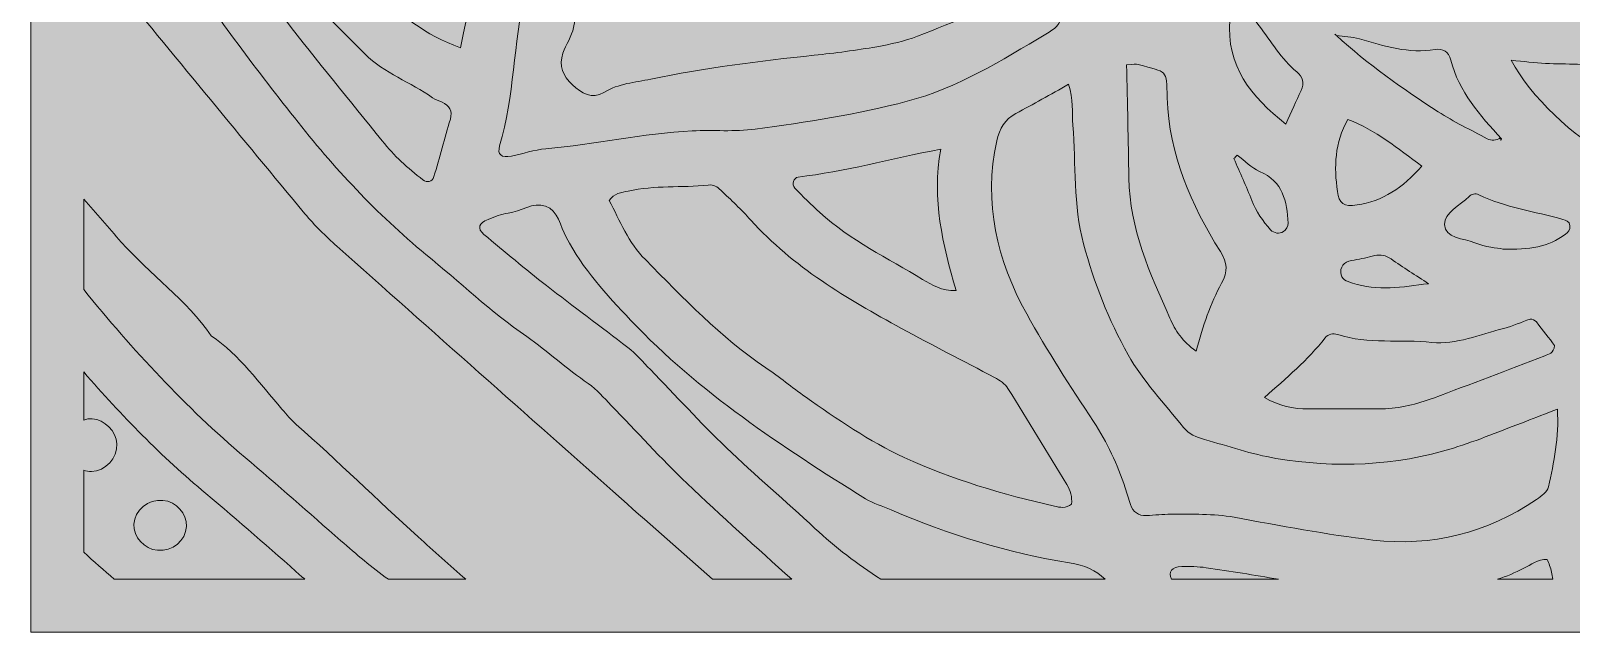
# Model space of a CAD drawing. Extents: x 31 to 2970, y -2969 to -30.
# Drawn here: x 31 to 759, y -2969 to -2685 of the extents above; entities that cross this region are included whole.
import ezdxf

# ---------------------------------------------------------------- set-up
doc = ezdxf.new("R2010")
doc.units = 0
doc.header["$MEASUREMENT"] = 0
doc.layers.add('Layer 1', color=7, linetype='Continuous')

# ---------------------------------------------------------------- blocks, each defined once
blk = doc.blocks.new('block 2')
at = {"layer": 'Layer 1', "true_color": 0xffffff}
h = blk.add_hatch(color=7, dxfattribs=at)
h.dxf.hatch_style = 2
edge = h.paths.add_edge_path()
edge.add_spline(control_points=[(93.59, -2906.76), (86.52, -2906.15), (80.17, -2911.35), (79.79, -2918.06), (79.47, -2923.99), (84.76, -2929.83), (90.93, -2930.36), (98.19, -2930.97), (104.33, -2925.92), (104.7, -2919.04), (105.02, -2913.04), (99.83, -2907.31), (93.59, -2906.76)], knot_values=[0, 0, 0, 0, 1, 1, 1, 2, 2, 2, 3, 3, 3, 4, 4, 4, 4], degree=3, periodic=1)
at = {"layer": 'Layer 1', "lineweight": 0}
blk.add_lwpolyline([(31.09, -2613.33), (31.09, -2734.99), (31.09, -2775.34), (31.09, -2815.97), (31.09, -2837.4), (31.09, -2855.37), (31.09, -2914.54), (31.09, -2942.89), (31.09, -2969.08), (61.08, -2969.08), (98.82, -2969.08), (121.32, -2969.08), (140.38, -2969.08), (192.11, -2969.08), (227.2, -2969.08), (265.97, -2969.08), (381.87, -2969.08), (425.52, -2969.08), (472.93, -2969.08), (556.42, -2969.08), (588.3, -2969.08), (661.31, -2969.08), (701.61, -2969.08), (755.29, -2969.08), (780.94, -2969.08)], dxfattribs=at)
for points, knots in [([(56.09, -2460.52), (57.56, -2462.45), (58.53, -2464.71), (58.99, -2467.38), (59.93, -2472.84), (61.23, -2478.24), (62.23, -2483.7), (67.56, -2512.79), (76.68, -2540.85), (89.29, -2567.39), (97.32, -2584.29), (109.15, -2599.4), (119.4, -2615.23), (121.5, -2618.49), (124.38, -2621.24), (126.43, -2624.52), (143.4, -2651.68), (166.72, -2673.21), (189.03, -2695.65), (198.24, -2704.92), (210.71, -2709.01), (221.04, -2716.47), (222.36, -2717.42), (224.07, -2717.82), (225.57, -2718.54), (228.97, -2720.18), (230.59, -2722.64), (229.46, -2726.56), (226.84, -2735.6), (224.41, -2744.7), (221.69, -2753.71), (220.87, -2756.43), (218.37, -2756.67), (216.44, -2755.19), (209.37, -2749.79), (202.81, -2743.83), (197.22, -2736.83), (181.97, -2717.74), (166.3, -2698.96), (151.45, -2679.56), (141.36, -2666.38), (132.4, -2652.33), (122.85, -2638.72), (119.67, -2634.18), (116.55, -2629.53), (112.85, -2625.43), (103.58, -2615.13), (94.38, -2604.71), (84.45, -2595.06), (74.55, -2585.45), (65.1, -2575.41), (56.09, -2565.02), (56.09, -2565.02), (56.09, -2460.52), (56.09, -2460.52)], [0, 0, 0, 0, 1, 1, 1, 2, 2, 2, 3, 3, 3, 4, 4, 4, 5, 5, 5, 6, 6, 6, 7, 7, 7, 8, 8, 8, 9, 9, 9, 10, 10, 10, 11, 11, 11, 12, 12, 12, 13, 13, 13, 14, 14, 14, 15, 15, 15, 16, 16, 16, 17, 17, 17, 18, 18, 18, 18]), ([(94.88, -2474.78), (98.48, -2476.21), (102.15, -2477.63), (105.43, -2479.64), (116.77, -2486.61), (127.93, -2493.87), (139.22, -2500.93), (143.55, -2503.64), (146.73, -2507.11), (149.17, -2511.73), (159.53, -2531.32), (170.44, -2550.61), (180.74, -2570.22), (191.96, -2591.59), (206.59, -2610.2), (224.02, -2626.79), (229.19, -2631.71), (236.66, -2635.83), (238.15, -2642.67), (239.98, -2651.13), (239.14, -2660.34), (238.44, -2669.14), (237.84, -2676.76), (235.81, -2684.27), (234.23, -2692.8), (217.38, -2686.8), (205.77, -2676.96), (194.44, -2666.07), (162.1, -2635.01), (137.41, -2598.26), (114.08, -2560.44), (110.91, -2555.3), (108.63, -2549.52), (106.59, -2543.81), (99.13, -2522.94), (91.2, -2502.2), (87.61, -2480.18), (86.56, -2473.76), (88.54, -2472.25), (94.88, -2474.78)], [0, 0, 0, 0, 1, 1, 1, 2, 2, 2, 3, 3, 3, 4, 4, 4, 5, 5, 5, 6, 6, 6, 7, 7, 7, 8, 8, 8, 9, 9, 9, 10, 10, 10, 11, 11, 11, 12, 12, 12, 13, 13, 13, 13]), ([(445.45, -2718.1), (421.82, -2724.27), (397.77, -2728.03), (373.62, -2731.25), (363.74, -2732.57), (353.78, -2731.62), (343.86, -2732.11), (320.5, -2733.27), (297.76, -2738.51), (274.59, -2740.55), (269.12, -2741.03), (263.78, -2742.92), (258.35, -2744), (253.59, -2744.94), (251.55, -2743.27), (252.77, -2739.16), (259.71, -2715.63), (259.31, -2690.92), (264.51, -2667.08), (266.36, -2658.57), (266.09, -2649.35), (265.38, -2640.57), (264.12, -2624.84), (268.18, -2609.77), (269.96, -2594.44), (271.29, -2582.93), (274.31, -2571.61), (276.71, -2560.23), (281.45, -2537.67), (291.86, -2517.52), (303.6, -2498), (307.51, -2491.49), (310.26, -2483.96), (317.05, -2479.02), (324.17, -2483.07), (330.85, -2486.86), (337.4, -2490.59), (336.92, -2492.16), (336.9, -2493.34), (336.3, -2494.05), (322.5, -2510.59), (315.9, -2530.71), (308.18, -2550.27), (304.24, -2560.24), (304.56, -2570.97), (302.88, -2581.32), (299.93, -2599.36), (298.46, -2617.63), (295.85, -2635.72), (293.56, -2651.6), (290.75, -2667.4), (287.7, -2683.15), (286.88, -2687.39), (284.13, -2691.21), (282.69, -2695.37), (280.63, -2701.29), (282.68, -2706.21), (287.17, -2710.29), (291.5, -2714.23), (296.4, -2717.45), (302.06, -2713.92), (308.98, -2709.61), (316.74, -2709.22), (324.26, -2707.63), (349.77, -2702.26), (375.61, -2699.12), (401.5, -2696.33), (411.4, -2695.27), (421.32, -2694.03), (431.12, -2692.28), (437.61, -2691.13), (444.04, -2689.78), (450.33, -2687.3), (467.85, -2680.38), (485.67, -2674.28), (500.7, -2662.32), (505.11, -2658.81), (506.35, -2659.42), (509.46, -2664.81), (510.84, -2667.22), (511.75, -2669.97), (513.48, -2672.07), (519.03, -2678.83), (520.03, -2680.97), (511, -2686.35), (490.08, -2698.8), (469.42, -2711.84), (445.45, -2718.1)], [0, 0, 0, 0, 1, 1, 1, 2, 2, 2, 3, 3, 3, 4, 4, 4, 5, 5, 5, 6, 6, 6, 7, 7, 7, 8, 8, 8, 9, 9, 9, 10, 10, 10, 11, 11, 11, 12, 12, 12, 13, 13, 13, 14, 14, 14, 15, 15, 15, 16, 16, 16, 17, 17, 17, 18, 18, 18, 19, 19, 19, 20, 20, 20, 21, 21, 21, 22, 22, 22, 23, 23, 23, 24, 24, 24, 25, 25, 25, 26, 26, 26, 27, 27, 27, 28, 28, 28, 29, 29, 29, 29]), ([(353.38, -2944.08), (339.05, -2931.44), (324.75, -2918.77), (310.45, -2906.1), (265.55, -2866.31), (220.65, -2826.53), (175.84, -2786.64), (170.46, -2781.86), (165.25, -2776.78), (160.66, -2771.25), (130.86, -2735.35), (101.14, -2699.37), (71.61, -2663.24), (66.43, -2656.89), (61.26, -2650.53), (56.09, -2644.17), (56.09, -2644.17), (56.09, -2601.98), (56.09, -2601.98), (60.11, -2606.36), (64.23, -2610.67), (68.52, -2614.84), (76.83, -2622.91), (84, -2632.2), (92.55, -2640.16), (95.76, -2643.15), (98.33, -2646.92), (100.76, -2650.63), (117.77, -2676.65), (136.46, -2701.4), (155.7, -2725.83), (174.34, -2749.5), (194.57, -2771.34), (217.86, -2790.45), (233.73, -2803.47), (248.62, -2817.6), (265.59, -2829.37), (275.56, -2836.29), (284.53, -2844.7), (294.68, -2851.54), (298.76, -2854.29), (302.01, -2858.31), (305.5, -2861.88), (317.48, -2874.19), (329.01, -2886.98), (341.45, -2898.81), (357.64, -2914.19), (374.25, -2929.13), (390.84, -2944.08), (390.84, -2944.08), (353.38, -2944.08), (353.38, -2944.08)], [0, 0, 0, 0, 1, 1, 1, 2, 2, 2, 3, 3, 3, 4, 4, 4, 5, 5, 5, 6, 6, 6, 7, 7, 7, 8, 8, 8, 9, 9, 9, 10, 10, 10, 11, 11, 11, 12, 12, 12, 13, 13, 13, 14, 14, 14, 15, 15, 15, 16, 16, 16, 17, 17, 17, 17]), ([(597.94, -2679.55), (598.1, -2677.37), (598.51, -2675.08), (599.39, -2673.11), (600.04, -2671.68), (601.88, -2670.59), (603.37, -2672.22), (606.34, -2675.47), (609.2, -2678.85), (611.86, -2682.36), (617.54, -2689.87), (622.36, -2698.07), (629.68, -2704.22), (632.58, -2706.66), (633.44, -2709.41), (631.72, -2712.98), (629.34, -2717.93), (627.15, -2722.98), (624.5, -2728.84), (607.85, -2715.9), (596.36, -2701.28), (597.94, -2679.55)], [0, 0, 0, 0, 1, 1, 1, 2, 2, 2, 3, 3, 3, 4, 4, 4, 5, 5, 5, 6, 6, 6, 7, 7, 7, 7]), ([(648.06, -2686.77), (647.92, -2686.64), (647.78, -2686.52), (647.64, -2686.39), (647.78, -2686.45), (647.92, -2686.51), (648.06, -2686.56), (648.06, -2686.63), (648.06, -2686.7), (648.06, -2686.77)], [0, 0, 0, 0, 1, 1, 1, 2, 2, 2, 3, 3, 3, 3]), ([(696.52, -2723.03), (679.65, -2712.17), (663.28, -2700.59), (648.39, -2687.06), (651.98, -2687.5), (655.61, -2687.51), (659.33, -2688.61), (670.95, -2692.07), (682.65, -2695.64), (695.13, -2693.64), (698.71, -2693.07), (701.44, -2694.58), (702.47, -2698.58), (706.32, -2713.62), (716.35, -2724.73), (726.4, -2735.81), (726.4, -2735.81), (726.2, -2736.64), (726.2, -2736.64), (726.2, -2736.64), (726.03, -2735.44), (726.03, -2735.44), (724, -2736.57), (721.78, -2736.9), (719.72, -2735.8), (711.93, -2731.65), (703.93, -2727.79), (696.52, -2723.03)], [0, 0, 0, 0, 1, 1, 1, 2, 2, 2, 3, 3, 3, 4, 4, 4, 5, 5, 5, 6, 6, 6, 7, 7, 7, 8, 8, 8, 9, 9, 9, 9]), ([(554.7, -2700.68), (568.67, -2704.81), (568, -2702.37), (568.42, -2716.53), (569.22, -2743.34), (579.62, -2766.94), (593.53, -2789.15), (596.94, -2794.59), (597.23, -2798.43), (594.12, -2804.08), (588.82, -2813.71), (585.28, -2824.23), (582.06, -2836.15), (575.55, -2831.7), (572.17, -2826.39), (569.6, -2820.56), (560.26, -2799.35), (550.64, -2778.52), (550.25, -2754.34), (549.97, -2736.72), (549.67, -2719.12), (549.15, -2700.92), (552.54, -2700.75), (553.72, -2700.39), (554.7, -2700.68)], [0, 0, 0, 0, 1, 1, 1, 2, 2, 2, 3, 3, 3, 4, 4, 4, 5, 5, 5, 6, 6, 6, 7, 7, 7, 8, 8, 8, 8]), ([(747.34, -2700.2), (752.32, -2700.49), (757.33, -2700.43), (762.32, -2700.54), (766.44, -2700.63), (767.83, -2703.65), (769.02, -2706.85), (775.38, -2723.93), (785.95, -2737.77), (800.81, -2748.33), (798.03, -2750.54), (794.83, -2750.74), (791.56, -2749.47), (786.91, -2747.66), (782.27, -2745.8), (777.76, -2743.69), (761.25, -2735.94), (739.74, -2715.4), (731.1, -2698.72), (736.94, -2699.27), (742.13, -2699.9), (747.34, -2700.2)], [0, 0, 0, 0, 1, 1, 1, 2, 2, 2, 3, 3, 3, 4, 4, 4, 5, 5, 5, 6, 6, 6, 7, 7, 7, 7]), ([(748.61, -2900.41), (748.08, -2902.69), (745.28, -2904.79), (743.07, -2906.29), (719.65, -2922.22), (693.58, -2928.76), (665.65, -2925.52), (643.68, -2922.96), (621.89, -2918.69), (600.08, -2914.77), (590.13, -2912.99), (580.19, -2913.32), (570.22, -2913.34), (566.34, -2913.36), (562.46, -2913.74), (558.58, -2913.93), (554.76, -2914.12), (552.29, -2912.22), (551.04, -2908.73), (550.12, -2906.14), (549.42, -2903.46), (548.57, -2900.84), (544.93, -2889.73), (540.07, -2879.33), (533.53, -2869.49), (522.48, -2852.88), (511.66, -2836.05), (501.97, -2818.62), (487.84, -2793.19), (481.43, -2766.12), (487.84, -2736.85), (489.15, -2730.87), (491.59, -2726.7), (496.89, -2723.86), (505.05, -2719.49), (513.08, -2714.89), (521.73, -2710.08), (524.16, -2717.24), (523.32, -2723.36), (523.79, -2729.34), (525.26, -2748.09), (523.91, -2767.1), (528.88, -2785.54), (533.82, -2803.83), (540.67, -2821.55), (549.91, -2837.9), (556.92, -2850.32), (567.12, -2860.97), (576.1, -2872.24), (578.55, -2875.33), (582.27, -2876.96), (586.07, -2878), (597.28, -2881.09), (608.36, -2885.01), (619.77, -2886.9), (648.01, -2891.59), (676.18, -2890.58), (703.69, -2882.05), (715.31, -2878.45), (726.57, -2873.68), (737.98, -2869.4), (742.57, -2867.68), (747.12, -2865.84), (752.9, -2863.59), (753.67, -2877.03), (751.28, -2888.78), (748.61, -2900.41)], [0, 0, 0, 0, 1, 1, 1, 2, 2, 2, 3, 3, 3, 4, 4, 4, 5, 5, 5, 6, 6, 6, 7, 7, 7, 8, 8, 8, 9, 9, 9, 10, 10, 10, 11, 11, 11, 12, 12, 12, 13, 13, 13, 14, 14, 14, 15, 15, 15, 16, 16, 16, 17, 17, 17, 18, 18, 18, 19, 19, 19, 20, 20, 20, 21, 21, 21, 22, 22, 22, 22]), ([(658.14, -2767.11), (651.98, -2768.03), (649.62, -2766.45), (648.86, -2760.72), (647.34, -2749.13), (647.41, -2737.73), (653.88, -2726.73), (667.13, -2731.71), (677.19, -2740.32), (688.86, -2748.8), (679.64, -2759.05), (670.18, -2765.32), (658.14, -2767.11)], [0, 0, 0, 0, 1, 1, 1, 2, 2, 2, 3, 3, 3, 4, 4, 4, 4]), ([(452.76, -2802.3), (436.19, -2792.34), (418.68, -2783.76), (404.13, -2770.7), (400.02, -2767.01), (396.11, -2763.07), (392.26, -2759.11), (390.73, -2757.54), (391.86, -2754.14), (393.91, -2753.9), (415.87, -2751.35), (437.2, -2745.46), (461.36, -2740.72), (456.96, -2764.82), (462.29, -2785.65), (468.59, -2807.61), (461.89, -2807.83), (457.02, -2804.87), (452.76, -2802.3)], [0, 0, 0, 0, 1, 1, 1, 2, 2, 2, 3, 3, 3, 4, 4, 4, 5, 5, 5, 6, 6, 6, 6]), ([(601.5, -2743.54), (605.01, -2746.16), (608.18, -2749.59), (612.1, -2751.26), (623.24, -2755.98), (624.99, -2765.48), (625.58, -2775.7), (625.65, -2777.03), (624.56, -2779), (623.41, -2779.71), (621.44, -2780.93), (618.9, -2780.59), (617.3, -2778.84), (613.55, -2774.75), (610.47, -2770.21), (608.4, -2764.95), (605.78, -2758.28), (602.77, -2751.76), (599.93, -2745.17), (600.45, -2744.62), (600.97, -2744.08), (601.5, -2743.54)], [0, 0, 0, 0, 1, 1, 1, 2, 2, 2, 3, 3, 3, 4, 4, 4, 5, 5, 5, 6, 6, 6, 7, 7, 7, 7]), ([(486.8, -2848.7), (489.17, -2849.97), (491.72, -2851.7), (493.1, -2853.9), (502.56, -2868.9), (511.79, -2884.04), (520.93, -2899.24), (522.62, -2902.04), (523.58, -2905.27), (523.13, -2908.57), (520.48, -2910.73), (517.74, -2910.1), (515.04, -2909.48), (490.7, -2903.94), (466.76, -2896.94), (444.07, -2886.48), (427.43, -2878.81), (412.33, -2868.33), (397.34, -2857.83), (390.98, -2853.37), (385, -2848.36), (378.55, -2844.04), (357.16, -2829.68), (339.63, -2811.08), (321.65, -2792.96), (313.66, -2784.92), (309.69, -2774.48), (304.49, -2765.02), (306.93, -2761.54), (310.31, -2761.23), (313.56, -2760.51), (326.06, -2757.74), (338.84, -2759.06), (351.42, -2757.7), (353.96, -2757.43), (355.73, -2758.6), (357.32, -2760.13), (362.12, -2764.75), (367.05, -2769.27), (371.5, -2774.22), (391.5, -2796.53), (416.89, -2811.31), (442.72, -2825.44), (457.3, -2833.41), (472.16, -2840.86), (486.8, -2848.7)], [0, 0, 0, 0, 1, 1, 1, 2, 2, 2, 3, 3, 3, 4, 4, 4, 5, 5, 5, 6, 6, 6, 7, 7, 7, 8, 8, 8, 9, 9, 9, 10, 10, 10, 11, 11, 11, 12, 12, 12, 13, 13, 13, 14, 14, 14, 15, 15, 15, 15]), ([(200.18, -2944.08), (192.25, -2938.49), (184.99, -2932.16), (177.7, -2925.82), (162.62, -2912.69), (147.67, -2899.4), (132.41, -2886.48), (104.18, -2862.57), (79.22, -2835.65), (56.09, -2807.04), (56.09, -2807.04), (56.09, -2764.3), (56.09, -2764.3), (61.99, -2771.1), (67.92, -2777.89), (73.88, -2784.63), (87.42, -2799.95), (104.54, -2811.96), (116.44, -2828.95), (129.91, -2838.25), (139.28, -2851.49), (149.84, -2863.6), (152.02, -2866.11), (154.15, -2868.72), (156.62, -2870.91), (176.15, -2888.24), (194.91, -2906.41), (214.2, -2923.99), (221.65, -2930.78), (229.21, -2937.46), (236.81, -2944.08), (236.81, -2944.08), (200.18, -2944.08), (200.18, -2944.08)], [0, 0, 0, 0, 1, 1, 1, 2, 2, 2, 3, 3, 3, 4, 4, 4, 5, 5, 5, 6, 6, 6, 7, 7, 7, 8, 8, 8, 9, 9, 9, 10, 10, 10, 11, 11, 11, 11]), ([(432.96, -2944.08), (421.94, -2936.91), (411.5, -2929.02), (401.84, -2919.99), (388.05, -2907.09), (373.56, -2894.94), (359.95, -2881.86), (347.58, -2869.97), (336, -2857.24), (324.03, -2844.93), (320.55, -2841.34), (317.21, -2837.53), (313.3, -2834.48), (300.63, -2824.59), (287.62, -2815.14), (274.95, -2805.25), (264.9, -2797.4), (255.08, -2789.25), (245.33, -2781.03), (241.99, -2778.22), (242.89, -2775.51), (247.29, -2773.96), (250.42, -2772.86), (253.53, -2771.26), (256.75, -2770.94), (262.81, -2770.33), (268.51, -2765.55), (274.37, -2767.62), (280.49, -2769.79), (281.53, -2777.23), (284.21, -2782.35), (292.07, -2797.38), (303.19, -2809.41), (314.71, -2821.56), (347.16, -2855.8), (386.1, -2881.29), (425.71, -2905.97), (429.42, -2908.29), (433.83, -2909.48), (437.9, -2911.22), (465.02, -2922.86), (493.03, -2931.71), (522.18, -2936.23), (529.27, -2937.33), (534.67, -2939.84), (539.04, -2944.08), (539.04, -2944.08), (432.96, -2944.08), (432.96, -2944.08)], [0, 0, 0, 0, 1, 1, 1, 2, 2, 2, 3, 3, 3, 4, 4, 4, 5, 5, 5, 6, 6, 6, 7, 7, 7, 8, 8, 8, 9, 9, 9, 10, 10, 10, 11, 11, 11, 12, 12, 12, 13, 13, 13, 14, 14, 14, 15, 15, 15, 16, 16, 16, 16]), ([(756.66, -2780.96), (748.74, -2786.89), (739.6, -2788.42), (727.05, -2787.95), (724.5, -2787.42), (718.81, -2787.04), (713.81, -2784.98), (708.56, -2782.81), (699.67, -2783.02), (699.53, -2776.3), (699.41, -2770.92), (706.86, -2767.3), (711.15, -2763.09), (712.3, -2761.96), (713.96, -2761.47), (715.71, -2762.32), (728.29, -2768.41), (742.16, -2770.08), (755.4, -2773.92), (756.9, -2774.35), (758.55, -2774.79), (758.83, -2776.93), (759.09, -2778.91), (757.91, -2780.02), (756.66, -2780.96)], [0, 0, 0, 0, 1, 1, 1, 2, 2, 2, 3, 3, 3, 4, 4, 4, 5, 5, 5, 6, 6, 6, 7, 7, 7, 8, 8, 8, 8]), ([(691.88, -2804.32), (679.77, -2805.96), (667.76, -2807.89), (656.03, -2804.03), (653.3, -2803.13), (650.56, -2802.36), (650.45, -2799.06), (650.31, -2794.88), (653.33, -2793.75), (656.87, -2793.17), (660.11, -2792.64), (663.31, -2791.84), (666.5, -2791.05), (669.36, -2790.34), (671.8, -2790.98), (674.22, -2792.63), (680.05, -2796.6), (685.99, -2800.43), (691.88, -2804.32)], [0, 0, 0, 0, 1, 1, 1, 2, 2, 2, 3, 3, 3, 4, 4, 4, 5, 5, 5, 6, 6, 6, 6]), ([(643.02, -2829.99), (644.55, -2828.05), (646.84, -2827.68), (649.02, -2828.39), (663.56, -2833.08), (678.72, -2830.54), (693.55, -2832.08), (705, -2833.28), (716.3, -2828.28), (727.54, -2825.47), (731.81, -2824.41), (735.85, -2822.42), (740.07, -2821.11), (740.84, -2820.88), (742.33, -2821.67), (742.95, -2822.43), (746.06, -2826.24), (749, -2830.21), (751.55, -2833.53), (751.23, -2837.29), (748.72, -2837.7), (746.9, -2838.41), (729.39, -2845.17), (711.87, -2851.89), (694.26, -2858.39), (686.47, -2861.27), (678.41, -2863.37), (670.03, -2863.48), (658.41, -2863.63), (646.78, -2863.5), (635.16, -2863.56), (628.03, -2863.6), (621.37, -2862.1), (614.35, -2858.15), (624.75, -2848.89), (634.86, -2840.41), (643.02, -2829.99)], [0, 0, 0, 0, 1, 1, 1, 2, 2, 2, 3, 3, 3, 4, 4, 4, 5, 5, 5, 6, 6, 6, 7, 7, 7, 8, 8, 8, 9, 9, 9, 10, 10, 10, 11, 11, 11, 12, 12, 12, 12]), ([(70.51, -2944.08), (65.68, -2939.84), (60.88, -2935.57), (56.09, -2931.29), (56.09, -2931.29), (56.09, -2892.49), (56.09, -2892.49), (57.25, -2892.88), (58.47, -2893.08), (59.71, -2893.07), (66.36, -2892.99), (72.18, -2886.71), (71.8, -2880.05), (71.45, -2874.03), (66.07, -2868.58), (60.06, -2868.15), (58.74, -2868.06), (57.4, -2868.3), (56.09, -2868.78), (56.09, -2868.78), (56.09, -2846.05), (56.09, -2846.05), (73.91, -2866.57), (92.83, -2886.06), (113.92, -2903.56), (129.31, -2916.33), (144.25, -2929.64), (159.27, -2942.84), (159.74, -2943.25), (160.21, -2943.67), (160.68, -2944.08), (160.68, -2944.08), (70.51, -2944.08), (70.51, -2944.08)], [0, 0, 0, 0, 1, 1, 1, 2, 2, 2, 3, 3, 3, 4, 4, 4, 5, 5, 5, 6, 6, 6, 7, 7, 7, 8, 8, 8, 9, 9, 9, 10, 10, 10, 11, 11, 11, 11]), ([(93.59, -2906.76), (86.52, -2906.15), (80.17, -2911.35), (79.79, -2918.06), (79.47, -2923.99), (84.76, -2929.83), (90.93, -2930.36), (98.19, -2930.97), (104.33, -2925.92), (104.7, -2919.04), (105.02, -2913.04), (99.83, -2907.31), (93.59, -2906.76)], [0, 0, 0, 0, 1, 1, 1, 2, 2, 2, 3, 3, 3, 4, 4, 4, 4]), ([(724.5, -2944.08), (728.74, -2942.68), (732.9, -2940.98), (736.95, -2938.87), (740.35, -2937.1), (743.55, -2934.76), (748.09, -2934.64), (748.76, -2936.57), (749.72, -2938.54), (750.13, -2940.63), (750.36, -2941.78), (750.57, -2942.93), (750.79, -2944.08), (750.79, -2944.08), (724.5, -2944.08), (724.5, -2944.08)], [0, 0, 0, 0, 1, 1, 1, 2, 2, 2, 3, 3, 3, 4, 4, 4, 5, 5, 5, 5]), ([(570.37, -2944.08), (568.84, -2940.52), (570.61, -2938.2), (575.24, -2938.09), (579.1, -2938.01), (583.03, -2938.03), (586.85, -2938.6), (598.24, -2940.27), (609.62, -2942.04), (620.95, -2944.08), (620.95, -2944.08), (570.37, -2944.08), (570.37, -2944.08)], [0, 0, 0, 0, 1, 1, 1, 2, 2, 2, 3, 3, 3, 4, 4, 4, 4])]:
    blk.add_open_spline(points, degree=3, knots=knots, dxfattribs=at)

msp = doc.modelspace()

# ---------------------------------------------------------------- hatches: boundary and pattern name
at = {"layer": 'Layer 1', "true_color": 0xf8ec23}
h = msp.add_hatch(color=2, dxfattribs=at)
h.dxf.hatch_style = 2
h.paths.add_polyline_path([(2944.18, -30.37), (2908.97, -30.37), (2876.43, -30.37), (2852.69, -30.37), (2826.67, -30.37), (2789.09, -30.37), (2741.76, -30.37), (2619.81, -30.37), (2571.38, -30.37), (2533.69, -30.37), (2448.77, -30.37), (2417.53, -30.37), (2347.21, -30.37), (2307.57, -30.37), (2246.73, -30.37), (2221.16, -30.37), (2190.08, -30.37), (2164.16, -30.37), (2133.56, -30.37), (2063.65, -30.37), (2014.14, -30.37), (1982.09, -30.37), (1958.8, -30.37), (1857.85, -30.37), (1838.29, -30.37), (1812.45, -30.37), (1776.54, -30.37), (1705.12, -30.37), (1693.97, -30.37), (1305.87, -30.37), (1295.4, -30.37), (1223.78, -30.37), (1188.69, -30.37), (1163.24, -30.37), (1143.18, -30.37), (1041.74, -30.37), (1018.95, -30.37), (986.89, -30.37), (937, -30.37), (867.24, -30.37), (837.19, -30.37), (810.44, -30.37), (779.68, -30.37), (754.38, -30.37), (694, -30.37), (654.14, -30.37), (583.33, -30.37), (552.07, -30.37), (466.96, -30.37), (429.55, -30.37), (381.07, -30.37), (259.09, -30.37), (211.91, -30.37), (174.17, -30.37), (148.47, -30.37), (124.27, -30.37), (91.92, -30.37), (56.46, -30.37), (31.09, -30.37), (31.09, -54.87), (31.09, -89.2), (31.09, -179.23), (31.09, -214.96), (31.09, -260.42), (31.09, -378.66), (31.09, -426.62), (31.09, -476.43), (31.09, -550.35), (31.09, -581.86), (31.09, -654.17), (31.09, -694.22), (31.09, -751.16), (31.09, -776.51), (31.09, -807.81), (31.09, -833.54), (31.09, -864.28), (31.09, -929.41), (31.09, -980.06), (31.09, -1012.67), (31.09, -1041.24), (31.09, -1146.32), (31.09, -1159.54), (31.09, -1185.04), (31.09, -1225.46), (31.09, -1264.46), (31.09, -1302.1), (31.09, -1330.9), (31.09, -1333.8), (31.09, -1659.5), (31.09, -1662.34), (31.09, -1692.17), (31.09, -1724.32), (31.09, -1767.8), (31.09, -1808.18), (31.09, -1833.57), (31.09, -1847.38), (31.09, -1951.45), (31.09, -1980.34), (31.09, -2013.39), (31.09, -2063.61), (31.09, -2128.98), (31.09, -2159.42), (31.09, -2185.19), (31.09, -2216.74), (31.09, -2242.12), (31.09, -2299.96), (31.09, -2339.09), (31.09, -2410.8), (31.09, -2442.9), (31.09, -2533.87), (31.09, -2572.78), (31.09, -2613.33), (31.09, -2734.99), (31.09, -2775.34), (31.09, -2815.97), (31.09, -2837.4), (31.09, -2855.37), (31.09, -2914.54), (31.09, -2942.89), (31.09, -2969.08), (61.08, -2969.08), (98.82, -2969.08), (121.32, -2969.08), (140.38, -2969.08), (192.11, -2969.08), (227.2, -2969.08), (265.97, -2969.08), (381.87, -2969.08), (425.52, -2969.08), (472.93, -2969.08), (556.42, -2969.08), (588.3, -2969.08), (661.31, -2969.08), (701.61, -2969.08), (755.29, -2969.08), (780.94, -2969.08), (812.66, -2969.08), (838.34, -2969.08), (868.66, -2969.08), (928.97, -2969.08), (980.13, -2969.08), (1014.44, -2969.08), (1044.71, -2969.08), (1159.36, -2969.08), (1161.89, -2969.08), (1189.21, -2969.08), (1228.25, -2969.08), (1257.32, -2969.08), (1304.05, -2969.08), (1332.71, -2969.08), (1345.63, -2969.08), (1549.53, -2969.08), (1552.94, -2969.08), (1655.88, -2969.08), (1668.07, -2969.08), (1698.17, -2969.08), (1745.16, -2969.08), (1772.87, -2969.08), (1811.64, -2969.08), (1837.9, -2969.08), (1842.16, -2969.08), (1956.12, -2969.08), (1986.47, -2969.08), (2020.31, -2969.08), (2071.92, -2969.08), (2131.91, -2969.08), (2162.52, -2969.08), (2188.51, -2969.08), (2219.83, -2969.08), (2245.37, -2969.08), (2299.41, -2969.08), (2338.94, -2969.08), (2412.49, -2969.08), (2444.43, -2969.08), (2527.68, -2969.08), (2575.35, -2969.08), (2619.15, -2969.08), (2735.05, -2969.08), (2773.63, -2969.08), (2808.84, -2969.08), (2860.46, -2969.08), (2879.52, -2969.08), (2902.08, -2969.08), (2939.92, -2969.08), (2969.81, -2969.08), (2969.81, -2942.73), (2969.81, -2914.13), (2969.81, -2855.29), (2969.81, -2837.47), (2969.81, -2815.6), (2969.81, -2775.48), (2969.81, -2734.73), (2969.81, -2612.77), (2969.81, -2572.98), (2969.81, -2534.23), (2969.81, -2442.57), (2969.81, -2411.31), (2969.81, -2338.83), (2969.81, -2299.34), (2969.81, -2242.28), (2969.81, -2216.54), (2969.81, -2185.15), (2969.81, -2159.91), (2969.81, -2128.52), (2969.81, -2063.9), (2969.81, -2012.99), (2969.81, -1980.37), (2969.81, -1953.17), (2969.81, -1847.02), (2969.81, -1833.85), (2969.81, -1808.18), (2969.81, -1767.81), (2969.81, -1734.67), (2969.81, -1724.8), (2969.81, -1722.79), (2969.81, -1691.31), (2969.81, -1661.53), (2969.81, -1659.28), (2969.81, -1333.77), (2969.81, -1332.32), (2969.81, -1301.96), (2969.81, -1268.37), (2969.81, -1225.53), (2969.81, -1185.01), (2969.81, -1159.4), (2969.81, -1146.18), (2969.81, -1041.54), (2969.81, -1012.82), (2969.81, -979.73), (2969.81, -929.19), (2969.81, -864.38), (2969.81, -833.55), (2969.81, -807.53), (2969.81, -776.69), (2969.81, -750.67), (2969.81, -693.88), (2969.81, -654.2), (2969.81, -581.78), (2969.81, -550.3), (2969.81, -476.43), (2969.81, -426.65), (2969.81, -378.66), (2969.81, -260.89), (2969.81, -215.3), (2969.81, -179.55), (2969.81, -89.28), (2969.81, -54.9), (2969.81, -30.37)])

# ---------------------------------------------------------------- linework, layer by layer
at = {"layer": 'Layer 1', "lineweight": 0}
msp.add_lwpolyline([(31.09, -2613.33), (31.09, -2734.99), (31.09, -2775.34), (31.09, -2815.97), (31.09, -2837.4), (31.09, -2855.37), (31.09, -2914.54), (31.09, -2942.89), (31.09, -2969.08), (61.08, -2969.08), (98.82, -2969.08), (121.32, -2969.08), (140.38, -2969.08), (192.11, -2969.08), (227.2, -2969.08), (265.97, -2969.08), (381.87, -2969.08), (425.52, -2969.08), (472.93, -2969.08), (556.42, -2969.08), (588.3, -2969.08), (661.31, -2969.08), (701.61, -2969.08), (755.29, -2969.08), (780.94, -2969.08)], dxfattribs=at)

# ---------------------------------------------------------------- block references
at = {"layer": 'Layer 1'}
msp.add_blockref('block 2', (0, 0), dxfattribs=at)

doc.saveas('drawing.dxf')
